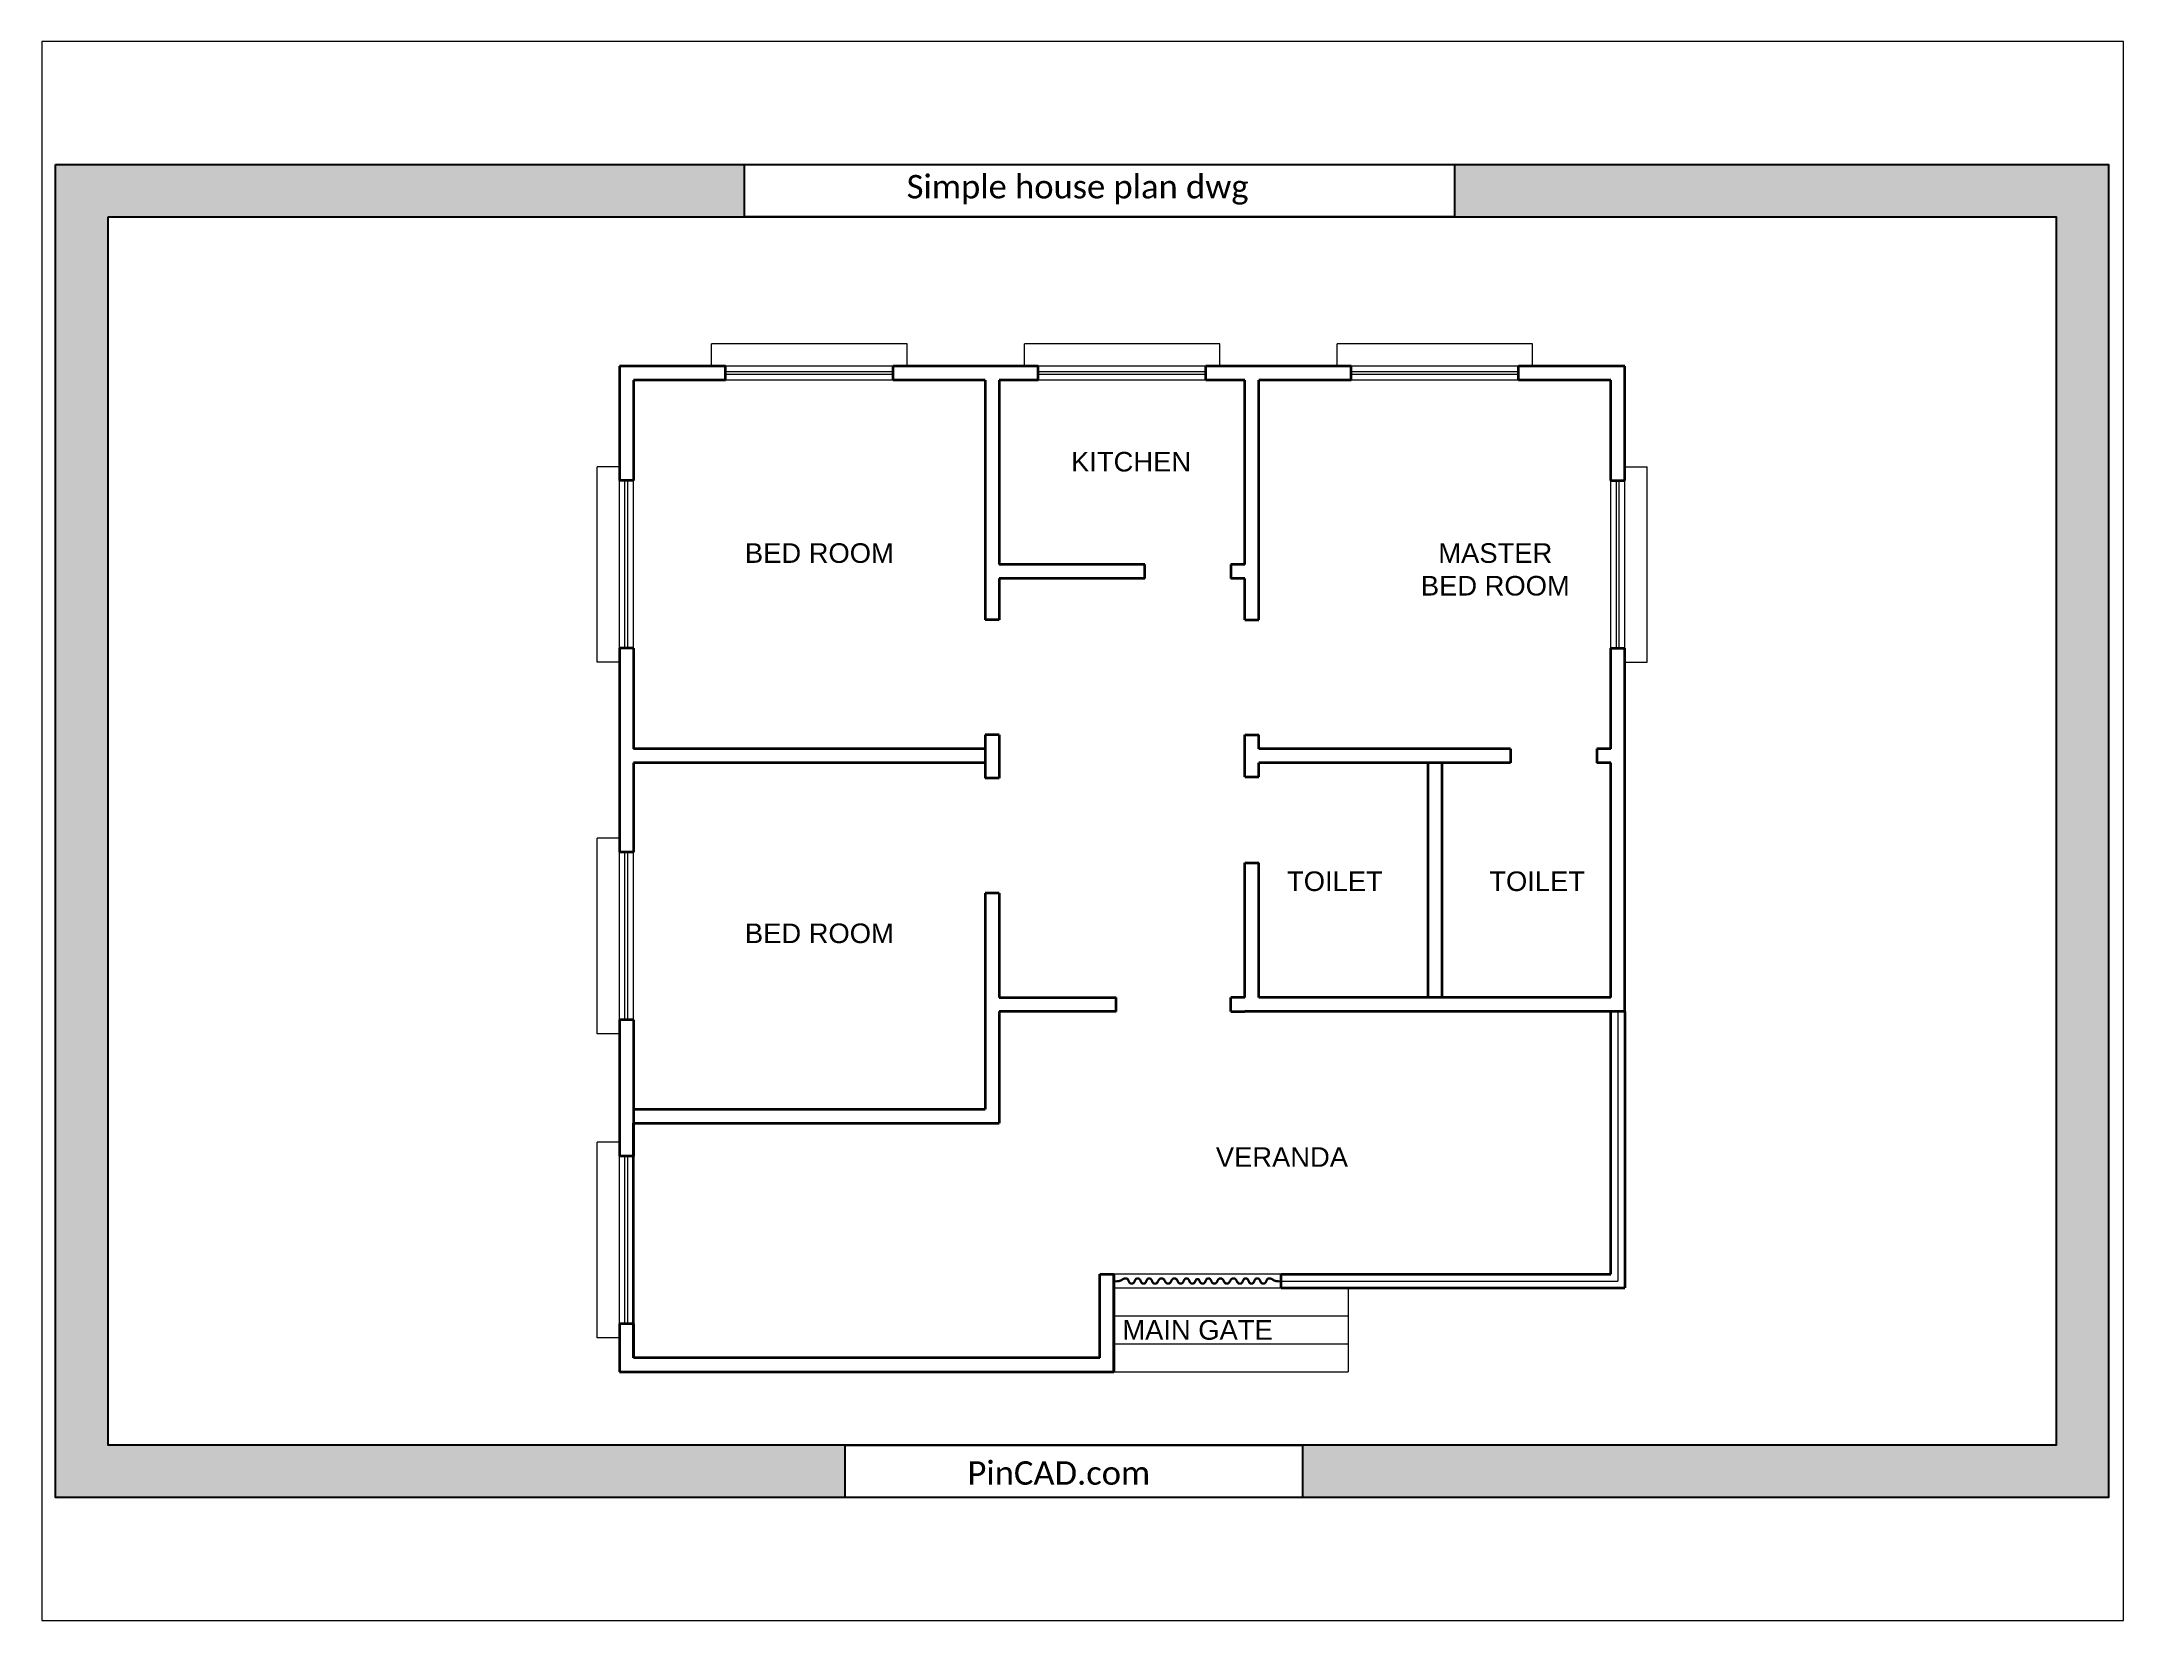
# Paper-space layout 'Layout1' of a CAD drawing. Header units: feet, sheet in inches. Extents: x 0.2 to 10.7, y 0.1 to 8.1.
# The model-space entities are those that its viewports show. They can reach past a viewport. Long polylines and large blocks are cut down to what shows.
import ezdxf
from ezdxf.enums import TextEntityAlignment as Align

# ---------------------------------------------------------------- set-up
doc = ezdxf.new("R2010")
doc.units = ezdxf.units.FT
doc.header["$MEASUREMENT"] = 0
doc.linetypes.add('HIDDEN', pattern=[0.375, 0.25, -0.125])
for name, color, linetype, lineweight in [('DOOR', 1, 'Continuous', 15), ('LEADER', 3, 'Continuous', 13), ('stair', 252, 'Continuous', 20), ('Wall', 7, 'Continuous', 35), ('window', 116, 'Continuous', 20)]:
    doc.layers.add(name, color=color, linetype=linetype, lineweight=lineweight)
doc.layers.add('PinCAD.com', color=7, linetype='Continuous')
doc.layers.add('TEXT-1', color=230, linetype='Continuous')
doc.styles.add('iso', font='iso.shx')
doc.styles.add('room text', font='arial.ttf')

msp = doc.modelspace()

# ---------------------------------------------------------------- hatches: boundary and pattern name
at = {"layer": 'PinCAD.com'}
h = msp.add_hatch(color=8, dxfattribs=at)
h.dxf.hatch_style = 1
h.paths.add_polyline_path([(34513.29, -944.88), (35248.36, -944.88), (35248.36, -1422.04), (34513.29, -1422.04)])
h.paths.add_polyline_path([(34532.04, -963.63), (35229.61, -963.63), (35229.61, -1403.29), (34532.04, -1403.29)], flags=16)
h.paths.add_polyline_path([(34759.94, -944.88), (35014.17, -944.88), (35014.17, -963.63), (34759.94, -963.63)], flags=16)
h.paths.add_polyline_path([(34796.02, -1403.29), (34959.82, -1403.29), (34959.82, -1422.04), (34796.02, -1422.04)], flags=16)

# ---------------------------------------------------------------- linework, layer by layer
at = {"layer": 'DOOR', "color": 3, "linetype": 'HIDDEN', "lineweight": 0}
for points in [[(34921.67, -1344.36, 0.067213), (34921.59, -1344.6, -0.389312), (34920.19, -1345.61, -0.336782), (34919.1, -1344.56, 0.351087), (34918.31, -1343.84, 0.383341), (34917.41, -1344.55, -0.364059), (34916.16, -1345.62, -0.34911), (34914.89, -1344.61, 0.342877), (34913.93, -1343.84, 0.349342), (34912.94, -1344.61, -0.351953), (34911.61, -1345.62, -0.326933), (34910.35, -1344.64, 0.31196), (34909.38, -1343.84, 0.363718), (34908.24, -1344.65, -0.387957), (34906.75, -1345.61, -0.324438), (34905.71, -1344.55, 0.34242), (34904.97, -1343.84, 0.407104), (34904.06, -1344.57, -0.397112), (34902.78, -1345.61, -0.347749), (34901.67, -1344.6, 0.34067), (34900.85, -1343.84, 0.390534), (34899.85, -1344.61, -0.39837), (34898.5, -1345.61, -0.330109), (34897.3, -1344.49, 0.386597), (34896.47, -1343.84, 0.114017), (34895.28, -1344.22, -0.101982), (34893.81, -1344.73, -0.032022), (34893.02, -1344.78, -0.029095), (34892.15, -1344.73, -0.029095)], [(34921.52, -1344.29, 0.067213), (34921.42, -1344.57, -0.389312), (34920.21, -1345.45, -0.336782), (34919.26, -1344.54, 0.351087), (34918.32, -1343.68, 0.383341), (34917.24, -1344.53, -0.364059), (34916.16, -1345.45, -0.34911), (34915.05, -1344.57, 0.342877), (34913.94, -1343.68, 0.349342), (34912.77, -1344.57, -0.351953), (34911.62, -1345.45, -0.326933), (34910.51, -1344.59, 0.31196), (34909.39, -1343.68, 0.363718), (34908.07, -1344.61, -0.387957), (34906.78, -1345.45, -0.324438), (34905.88, -1344.53, 0.34242), (34904.98, -1343.68, 0.407104), (34903.89, -1344.54, -0.397112), (34902.8, -1345.45, -0.347749), (34901.83, -1344.58, 0.34067), (34900.87, -1343.68, 0.390534), (34899.69, -1344.58, -0.39837), (34898.52, -1345.45, -0.330109), (34897.47, -1344.46, 0.386597), (34896.46, -1343.68, 0.114017), (34895.19, -1344.08, -0.101982), (34893.79, -1344.56, -0.032022), (34893.02, -1344.61, -0.029095), (34892.17, -1344.56)], [(34921.37, -1344.21, 0.067213), (34921.26, -1344.54, -0.389312), (34920.23, -1345.28, -0.336782), (34919.43, -1344.51, 0.351087), (34918.33, -1343.51, 0.383341), (34917.08, -1344.5, -0.364059), (34916.16, -1345.28, -0.34911), (34915.21, -1344.54, 0.342877), (34913.94, -1343.51, 0.349342), (34912.61, -1344.53, -0.351953), (34911.62, -1345.28, -0.326933), (34910.68, -1344.55, 0.31196), (34909.41, -1343.51, 0.363718), (34907.91, -1344.57, -0.387957), (34906.81, -1345.28, -0.324438), (34906.04, -1344.5, 0.34242), (34905, -1343.51, 0.407104), (34903.73, -1344.52, -0.397112), (34902.81, -1345.28, -0.347749), (34902, -1344.55, 0.34067), (34900.88, -1343.51, 0.390534), (34899.52, -1344.55, -0.39837), (34898.54, -1345.28, -0.330109), (34897.63, -1344.43, 0.386597), (34896.44, -1343.51, 0.114017), (34895.1, -1343.93, -0.101982), (34893.77, -1344.4, -0.032022), (34893.02, -1344.44, -0.029095), (34892.19, -1344.4, -0.029095)], [(34922.6, -1344.24, -0.105619), (34922.76, -1344.6, 0.389312), (34924.15, -1345.61, 0.336782), (34925.25, -1344.56, -0.351087), (34926.04, -1343.84, -0.383341), (34926.93, -1344.55, 0.364059), (34928.19, -1345.62, 0.34911), (34929.46, -1344.61, -0.342877), (34930.41, -1343.84, -0.349342), (34931.41, -1344.61, 0.351953), (34932.73, -1345.62, 0.326933), (34933.99, -1344.64, -0.31196), (34934.96, -1343.84, -0.363718), (34936.11, -1344.65, 0.387957), (34937.59, -1345.61, 0.324438), (34938.63, -1344.55, -0.34242), (34939.38, -1343.84, -0.407104), (34940.29, -1344.57, 0.397112), (34941.56, -1345.61, 0.347749), (34942.68, -1344.6, -0.34067), (34943.49, -1343.84, -0.390534), (34944.49, -1344.61, 0.39837), (34945.85, -1345.61, 0.330109), (34947.04, -1344.49, -0.386597), (34947.87, -1343.84, -0.114017), (34949.07, -1344.22, 0.101982), (34950.54, -1344.73, 0.032022), (34951.33, -1344.78, 0.029095), (34952.19, -1344.73, 0.029095)], [(34922.74, -1344.14, -0.105619), (34922.92, -1344.57, 0.389312), (34924.13, -1345.45, 0.336782), (34925.08, -1344.54, -0.351087), (34926.03, -1343.68, -0.383341), (34927.1, -1344.53, 0.364059), (34928.19, -1345.45, 0.34911), (34929.3, -1344.57, -0.342877), (34930.41, -1343.68, -0.349342), (34931.57, -1344.57, 0.351953), (34932.73, -1345.45, 0.326933), (34933.83, -1344.59, -0.31196), (34934.95, -1343.68, -0.363718), (34936.27, -1344.61, 0.387957), (34937.56, -1345.45, 0.324438), (34938.47, -1344.53, -0.34242), (34939.36, -1343.68, -0.407104), (34940.45, -1344.54, 0.397112), (34941.55, -1345.45, 0.347749), (34942.51, -1344.58, -0.34067), (34943.48, -1343.68, -0.390534), (34944.65, -1344.58, 0.39837), (34945.83, -1345.45, 0.330109), (34946.88, -1344.46, -0.386597), (34947.89, -1343.68, -0.114017), (34949.15, -1344.08, 0.101982), (34950.56, -1344.56, 0.032022), (34951.33, -1344.61, 0.029095), (34952.17, -1344.56)], [(34922.87, -1344.04, -0.105619), (34923.09, -1344.54, 0.389312), (34924.11, -1345.28, 0.336782), (34924.92, -1344.51, -0.351087), (34926.01, -1343.51, -0.383341), (34927.27, -1344.5, 0.364059), (34928.19, -1345.28, 0.34911), (34929.13, -1344.54, -0.342877), (34930.41, -1343.51, -0.349342), (34931.73, -1344.53, 0.351953), (34932.72, -1345.28, 0.326933), (34933.67, -1344.55, -0.31196), (34934.94, -1343.51, -0.363718), (34936.43, -1344.57, 0.387957), (34937.54, -1345.28, 0.324438), (34938.3, -1344.5, -0.34242), (34939.34, -1343.51, -0.407104), (34940.62, -1344.52, 0.397112), (34941.54, -1345.28, 0.347749), (34942.34, -1344.55, -0.34067), (34943.46, -1343.51, -0.390534), (34944.82, -1344.55, 0.39837), (34945.81, -1345.28, 0.330109), (34946.71, -1344.43, -0.386597), (34947.9, -1343.51, -0.114017), (34949.24, -1343.93, 0.101982), (34950.58, -1344.4, 0.032022), (34951.33, -1344.44, 0.029095), (34952.15, -1344.4, 0.029095)]]:
    msp.add_lwpolyline(points, format="xyb", dxfattribs=at)
at = {"layer": 'DOOR', "lineweight": 0}
msp.add_lwpolyline([(34952.17, -1342.06), (34892.17, -1342.06), (34892.17, -1347.06), (34952.17, -1347.06)], close=True, dxfattribs=at)
at = {"layer": 'DOOR', "color": 3, "linetype": 'HIDDEN', "lineweight": 0}
for radius in [0.968, 0.8, 0.632]:
    msp.add_arc((34922.19, -1344.72), radius, 46.87545, 146.8321, dxfattribs=at)
at = {"layer": 'LEADER', "lineweight": 0}
for p in [(35072.67, -1248.06), (34952.17, -1344.56)]:
    msp.add_line(p, (35072.67, -1344.56), dxfattribs=at)
at = {"layer": 'PinCAD.com'}
for points in [[(34513.29, -944.88), (35248.36, -944.88), (35248.36, -1422.04), (34513.29, -1422.04)], [(34759.94, -944.88), (35014.17, -944.88), (35014.17, -963.63), (34759.94, -963.63)], [(34532.04, -963.63), (35229.61, -963.63), (35229.61, -1403.29), (34532.04, -1403.29)], [(34796.02, -1403.29), (34959.82, -1403.29), (34959.82, -1422.04), (34796.02, -1422.04)]]:
    msp.add_lwpolyline(points, close=True, dxfattribs=at)
at = {"layer": 'stair', "ltscale": 10}
for p, q in [((34892.17, -1347.06), (34976.17, -1347.06)), ((34976.17, -1347.06), (34976.17, -1377.06)), ((34892.17, -1357.06), (34976.17, -1357.06)), ((34892.17, -1367.06), (34976.17, -1367.06)), ((34892.17, -1377.06), (34976.17, -1377.06))]:
    msp.add_line(p, q, dxfattribs=at)
at = {"layer": 'Wall'}
for p, q in [((34753.17, -1017.06), (34715.17, -1017.06)), ((34715.17, -1017.06), (34715.17, -1058.06)), ((34753.17, -1022.06), (34753.17, -1017.06)), ((34865.17, -1017.06), (34813.17, -1017.06)), ((34813.17, -1022.06), (34813.17, -1017.06)), ((34865.17, -1022.06), (34865.17, -1017.06)), ((34977.17, -1017.06), (34925.17, -1017.06)), ((34925.17, -1022.06), (34925.17, -1017.06)), ((34977.17, -1022.06), (34977.17, -1017.06)), ((35075.17, -1017.06), (35037.17, -1017.06)), ((35037.17, -1022.06), (35037.17, -1017.06)), ((35075.17, -1058.06), (35075.17, -1017.06)), ((34753.17, -1022.06), (34720.17, -1022.06)), ((34720.17, -1022.06), (34720.17, -1058.06)), ((34846.17, -1022.06), (34813.17, -1022.06)), ((34846.17, -1022.06), (34846.17, -1107.92)), ((34865.17, -1022.06), (34851.17, -1022.06)), ((34851.17, -1022.06), (34851.17, -1088.06)), ((34939.17, -1022.06), (34925.17, -1022.06)), ((34939.17, -1088.06), (34939.17, -1022.06)), ((34944.17, -1107.92), (34944.17, -1022.06)), ((34977.17, -1022.06), (34944.17, -1022.06)), ((35070.17, -1022.06), (35037.17, -1022.06)), ((35070.17, -1058.06), (35070.17, -1022.06)), ((34720.17, -1058.06), (34715.17, -1058.06)), ((35070.17, -1058.06), (35075.17, -1058.06)), ((34903.31, -1088.06), (34851.17, -1088.06)), ((34903.31, -1093.06), (34903.31, -1088.06)), ((34939.17, -1088.06), (34934.17, -1088.06)), ((34934.17, -1088.06), (34934.17, -1093.06)), ((34903.31, -1093.06), (34851.17, -1093.06)), ((34851.17, -1093.06), (34851.17, -1107.92)), ((34939.17, -1093.06), (34934.17, -1093.06)), ((34939.17, -1107.92), (34939.17, -1093.06)), ((34851.17, -1107.92), (34846.17, -1107.92)), ((34939.17, -1107.92), (34944.17, -1107.92)), ((34715.17, -1118.06), (34715.17, -1191.06)), ((34720.17, -1118.06), (34715.17, -1118.06)), ((34720.17, -1118.06), (34720.17, -1154.06)), ((35070.17, -1154.06), (35070.17, -1118.06)), ((35070.17, -1118.06), (35075.17, -1118.06)), ((35075.17, -1248.06), (35075.17, -1118.06)), ((34846.17, -1154.06), (34720.17, -1154.06)), ((34846.17, -1149.06), (34846.17, -1164.55)), ((34851.17, -1149.06), (34846.17, -1149.06)), ((34851.17, -1149.06), (34851.17, -1164.55)), ((34939.17, -1164.06), (34939.17, -1149.06)), ((34939.17, -1149.06), (34944.17, -1149.06)), ((34944.17, -1154.06), (34944.17, -1149.06)), ((35034.31, -1154.06), (34944.17, -1154.06)), ((35034.31, -1154.06), (35034.31, -1159.06)), ((35070.17, -1154.06), (35065.17, -1154.06)), ((35065.17, -1154.06), (35065.17, -1159.06)), ((34846.17, -1159.06), (34720.17, -1159.06)), ((34720.17, -1159.06), (34720.17, -1191.06)), ((34944.17, -1164.06), (34944.17, -1159.06)), ((35034.31, -1159.06), (34944.17, -1159.06)), ((35004.67, -1159.06), (35004.67, -1243.06)), ((35009.67, -1159.06), (35009.67, -1243.06)), ((35070.17, -1159.06), (35065.17, -1159.06)), ((35070.17, -1243.06), (35070.17, -1159.06)), ((34851.17, -1164.55), (34846.17, -1164.55)), ((34939.17, -1164.06), (34944.17, -1164.06)), ((34939.17, -1164.06), (34944.17, -1164.06)), ((34720.17, -1191.06), (34715.17, -1191.06)), ((34939.17, -1243.06), (34939.17, -1194.92)), ((34939.17, -1194.92), (34944.17, -1194.92)), ((34939.17, -1194.92), (34944.17, -1194.92)), ((34944.17, -1243.06), (34944.17, -1194.92)), ((34846.17, -1205.69), (34846.17, -1248.06)), ((34851.17, -1205.69), (34846.17, -1205.69)), ((34851.17, -1205.69), (34851.17, -1243.06)), ((34851.17, -1243.06), (34893.03, -1243.06)), ((34893.03, -1248.06), (34893.03, -1243.06)), ((34939.17, -1243.06), (34934.17, -1243.06)), ((34934.17, -1248.06), (34934.17, -1243.06)), ((35070.17, -1243.06), (34944.17, -1243.06)), ((34715.17, -1251.06), (34715.17, -1299.84)), ((34720.17, -1251.06), (34715.17, -1251.06)), ((34720.17, -1251.06), (34720.17, -1299.84)), ((34846.17, -1248.06), (34846.17, -1283.06)), ((34893.03, -1248.06), (34851.17, -1248.06)), ((34851.17, -1248.06), (34851.17, -1288.06)), ((34934.17, -1248.06), (34939.17, -1248.06)), ((35075.17, -1248.06), (34939.17, -1248.06)), ((35070.17, -1342.06), (35070.17, -1248.06)), ((35075.17, -1248.06), (35075.17, -1347.06)), ((34720.17, -1283.06), (34846.17, -1283.06)), ((34720.17, -1372.06), (34720.17, -1288.06)), ((34720.17, -1288.06), (34851.17, -1288.06)), ((34720.17, -1299.84), (34715.17, -1299.84)), ((34887.17, -1372.06), (34887.17, -1342.06)), ((34887.17, -1342.06), (34892.17, -1342.06)), ((34892.17, -1342.06), (34892.17, -1377.06)), ((34892.17, -1377.06), (34892.17, -1342.06)), ((34952.17, -1342.06), (35070.17, -1342.06)), ((34952.17, -1347.06), (34952.17, -1342.06)), ((34952.17, -1347.06), (35075.17, -1347.06)), ((34715.17, -1359.84), (34715.17, -1377.06)), ((34720.17, -1359.84), (34715.17, -1359.84)), ((34720.17, -1359.84), (34720.17, -1372.06)), ((34715.17, -1377.06), (34892.17, -1377.06)), ((34887.17, -1372.06), (34720.17, -1372.06))]:
    msp.add_line(p, q, dxfattribs=at)
at = {"layer": 'window', "linetype": 'HIDDEN', "ltscale": 10}
for p, q in [((34818.17, -1009.06), (34748.17, -1009.06)), ((34748.17, -1017.06), (34748.17, -1009.06)), ((34818.17, -1017.06), (34818.17, -1009.06)), ((34930.17, -1009.06), (34860.17, -1009.06)), ((34860.17, -1017.06), (34860.17, -1009.06)), ((34930.17, -1017.06), (34930.17, -1009.06)), ((35042.17, -1009.06), (34972.17, -1009.06)), ((34972.17, -1017.06), (34972.17, -1009.06)), ((35042.17, -1017.06), (35042.17, -1009.06)), ((34707.17, -1123.06), (34707.17, -1053.06)), ((34715.17, -1053.06), (34707.17, -1053.06)), ((35075.17, -1053.06), (35083.17, -1053.06)), ((35083.17, -1123.06), (35083.17, -1053.06)), ((34715.17, -1123.06), (34707.17, -1123.06)), ((35075.17, -1123.06), (35083.17, -1123.06)), ((34707.17, -1256.06), (34707.17, -1186.06)), ((34715.17, -1186.06), (34707.17, -1186.06)), ((34715.17, -1256.06), (34707.17, -1256.06)), ((34707.17, -1364.84), (34707.17, -1294.84)), ((34715.17, -1294.84), (34707.17, -1294.84)), ((34715.17, -1364.84), (34707.17, -1364.84))]:
    msp.add_line(p, q, dxfattribs=at)
at = {"layer": 'window'}
for p, q in [((34813.17, -1017.06), (34753.17, -1017.06)), ((34813.17, -1019.06), (34753.17, -1019.06)), ((34813.17, -1020.06), (34753.17, -1020.06)), ((34925.17, -1017.06), (34865.17, -1017.06)), ((34925.17, -1019.06), (34865.17, -1019.06)), ((34925.17, -1020.06), (34865.17, -1020.06)), ((35037.17, -1017.06), (34977.17, -1017.06)), ((35037.17, -1019.06), (34977.17, -1019.06)), ((35037.17, -1020.06), (34977.17, -1020.06)), ((34813.17, -1022.06), (34753.17, -1022.06)), ((34925.17, -1022.06), (34865.17, -1022.06)), ((35037.17, -1022.06), (34977.17, -1022.06)), ((34715.17, -1118.06), (34715.17, -1058.06)), ((34717.17, -1118.06), (34717.17, -1058.06)), ((34718.17, -1118.06), (34718.17, -1058.06)), ((34720.17, -1118.06), (34720.17, -1058.06)), ((35070.17, -1118.06), (35070.17, -1058.06)), ((35072.17, -1118.06), (35072.17, -1058.06)), ((35073.17, -1118.06), (35073.17, -1058.06)), ((35075.17, -1118.06), (35075.17, -1058.06)), ((34715.17, -1251.06), (34715.17, -1191.06)), ((34717.17, -1251.06), (34717.17, -1191.06)), ((34718.17, -1251.06), (34718.17, -1191.06)), ((34720.17, -1251.06), (34720.17, -1191.06)), ((34715.17, -1359.84), (34715.17, -1299.84)), ((34717.17, -1359.84), (34717.17, -1299.84)), ((34718.17, -1359.84), (34718.17, -1299.84)), ((34720.17, -1359.84), (34720.17, -1299.84))]:
    msp.add_line(p, q, dxfattribs=at)

# ---------------------------------------------------------------- texts
at = {"layer": 'PinCAD.com', "linetype": 'Continuous', "char_height": 9.158, "attachment_point": 1, "style": 'iso'}
for s, width, gutter_width, insert in [('{\\fCalibri|b0|i0|c0|p34;\\H0.91667x;\\C0;Simple house plan dwg}', 748.1261, 490.44, (34818.04, -948.64)), ('{\\fCalibri|b0|i0|c0|p34;\\H0.91667x;\\C0;PinCAD.com}', 223.5551, 544.94, (34839.81, -1409.09))]:
    msp.add_mtext_dynamic_manual_height_columns(s, width=width, gutter_width=gutter_width, heights=[0], dxfattribs=dict(at, insert=insert))
at = {"layer": 'TEXT-1', "style": 'room text'}
for s, p in [('BED ROOM', (34786.76, -1083.98)), ('BED ROOM', (34786.76, -1220.09)), ('VERANDA ', (34953.77, -1300.18))]:
    msp.add_text(s, height=7.009, dxfattribs=at).set_placement(p, align=Align.MIDDLE_CENTER)
at = {"layer": 'TEXT-1', "lineweight": 0, "style": 'room text'}
msp.add_text('MAIN GATE ', height=7.009, dxfattribs=at).set_placement((34923.55, -1362.07), align=Align.MIDDLE_CENTER)
at = {"layer": 'TEXT-1', "lineweight": 0, "char_height": 7.009, "width": 97.3208, "attachment_point": 2, "style": 'room text'}
for s, insert in [('KITCHEN ', (34898.39, -1047.77)), ('MASTER \\PBED ROOM', (35028.81, -1080.48)), ('TOILET', (34971.37, -1197.95)), ('TOILET', (35043.8, -1197.95))]:
    msp.add_mtext(s, dxfattribs=dict(at, insert=insert))

psp = doc.layouts.get("Layout1")

# ---------------------------------------------------------------- viewports
at = {"layer": 'PinCAD.com', "view_target_point": (24943.394, -2674.392)}
psp.add_viewport(center=(5.416, 4.125), size=(10.494, 7.95535), view_center_point=(9937.62, 1490.921), view_height=565.11867, dxfattribs=at)

doc.saveas('drawing.dxf')
